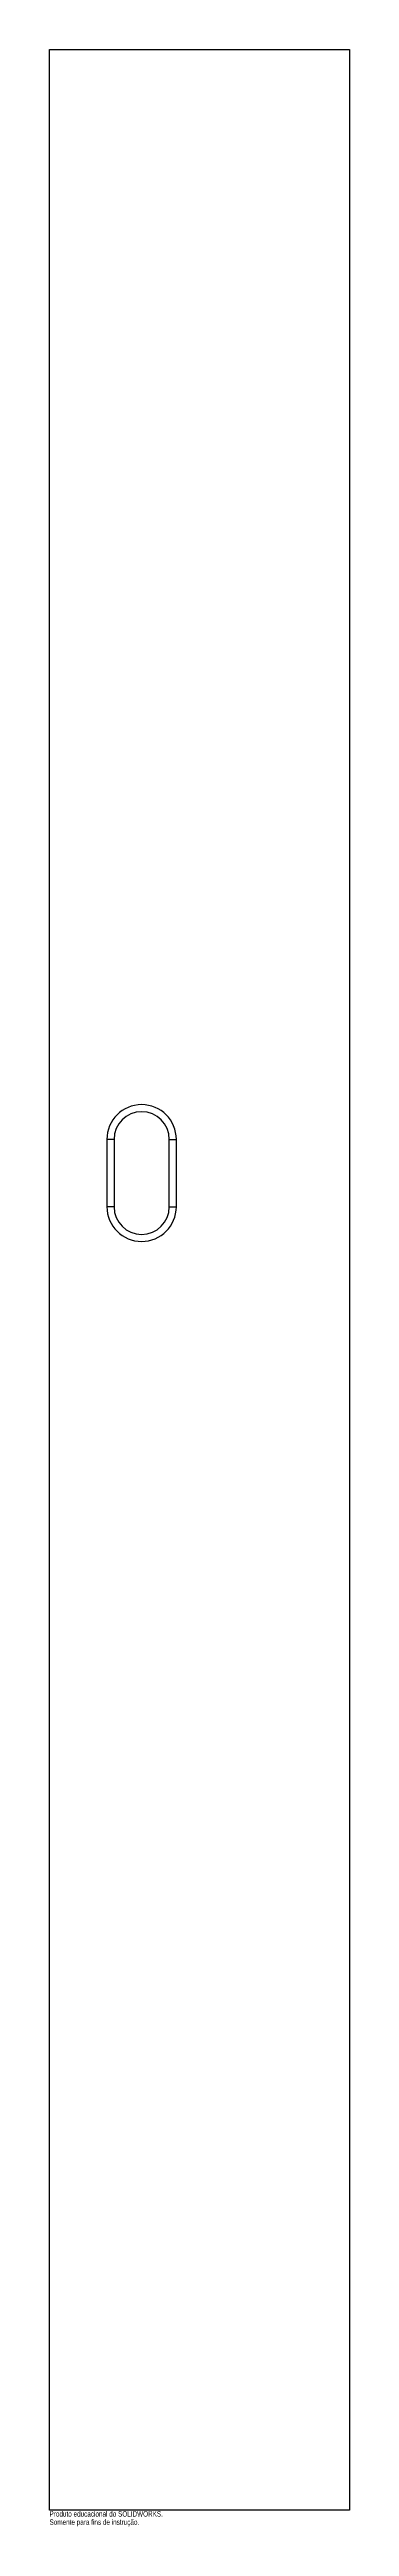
# Model space of a CAD drawing. Header units: millimetres. Extents: x -37 to 230, y -32 to 2172.
import ezdxf

# ---------------------------------------------------------------- set-up
doc = ezdxf.new("R2010")
doc.units = ezdxf.units.MM
doc.styles.add('SLDTEXTSTYLE0', font='TXT', dxfattribs={"width": 0.7})

msp = doc.modelspace()

# ---------------------------------------------------------------- linework, layer by layer
at = {"color": 7, "linetype": 'Continuous', "lineweight": 25}
for p, q in [((-37, 2172.1), (230, 2172.1)), ((-37, -17.9), (-37, 2172.1)), ((230, 2172.1), (230, -17.9)), ((14.1, 1202.1), (14.1, 1142.1)), ((20.4, 1202.1), (14.1, 1202.1)), ((20.4, 1202.1), (20.4, 1142.1)), ((69.6, 1202.1), (75.9, 1202.1)), ((69.6, 1142.1), (69.6, 1202.1)), ((75.9, 1142.1), (75.9, 1202.1)), ((20.4, 1142.1), (14.1, 1142.1)), ((69.6, 1142.1), (75.9, 1142.1)), ((230, -17.9), (-37, -17.9))]:
    msp.add_line(p, q, dxfattribs=at)
for centre, radius, start, end in [((45, 1202.1), 30.9, 0, 180), ((45, 1202.1), 24.6, 0, 180), ((45, 1142.1), 30.9, 180, 0), ((45, 1142.1), 24.6, 180, 0)]:
    msp.add_arc(centre, radius, start, end, dxfattribs=at)

# ---------------------------------------------------------------- texts
at = {"color": 7, "linetype": 'Continuous', "char_height": 4.834, "attachment_point": 1, "style": 'SLDTEXTSTYLE0'}
for s, insert in [('Produto educacional do SOLIDWORKS.', (-37, -18.9)), ('Somente para fins de instrução.', (-37, -26.2))]:
    msp.add_mtext(s, dxfattribs=dict(at, insert=insert))

doc.saveas('drawing.dxf')
